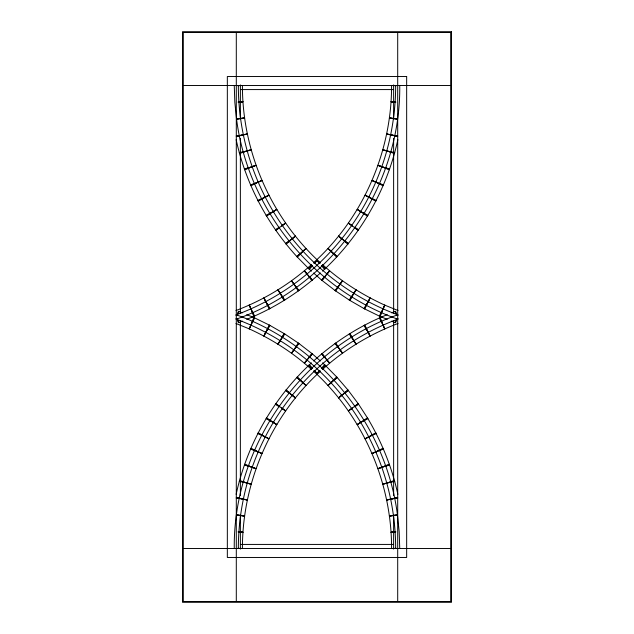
<?xml version="1.0" encoding="UTF-8"?>
<svg xmlns="http://www.w3.org/2000/svg" width="634" height="634" viewBox="0 0 634 634"><rect width="100%" height="100%" fill="white"/><g stroke="black" fill="none" stroke-linecap="round" stroke-linejoin="round"><path stroke-width="0.95" d="M234.263 548.497C233.027 446.732 301.079 349.12 396.995 315.09M320.297 371.397C271.043 416.086 242.275 482.038 242.418 548.497L237.718 548.339M313.703 262.603C362.957 217.914 391.725 151.962 391.582 85.503L396.282 85.661M399.737 85.503C400.973 187.268 332.921 284.88 237.005 318.91M236.149 494.346C247.022 444.196 273.706 397.613 311.476 362.886M322.524 271.114C360.294 236.387 386.978 189.804 397.851 139.654M237.116 314.797L238.416 311.262L242.346 312.863M396.884 319.203L395.584 322.738L391.654 321.137M237.378 314.9L238.796 311.421M311.548 369.487C293.154 352.702 271.875 339.23 249.257 328.88L251.032 324.529M252.094 321.913L253.869 317.563M252.459 321.383L250.921 325.155L252.712 321.501M381.541 312.617L383.079 308.845L381.288 312.499M380.131 316.437L381.906 312.087M382.968 309.471L384.743 305.12C362.125 294.77 340.846 281.298 322.452 264.513M395.204 322.579L396.622 319.1M235.959 323.459L249.257 328.88L254.25 317.713L246.777 314.67M387.223 319.33L379.75 316.287L384.743 305.12L398.041 310.541M249.257 328.88L251.318 324.656M252.562 322.12L254.622 317.896M266.225 331.947L263.879 336.02L265.939 331.804M267.183 329.268L269.244 325.044M267.58 328.761L265.789 332.422L267.825 328.895M366.42 305.239L368.211 301.578L366.175 305.105M364.756 308.956L366.817 304.732M368.061 302.196L370.121 297.98L367.775 302.053M379.378 316.104L381.438 311.88M382.682 309.344L384.743 305.12M263.879 336.02L269.616 325.226L254.25 317.713M379.75 316.287L364.384 308.774L370.121 297.98M267.627 329.506L269.973 325.432M280.6 340.236L277.985 344.143L280.323 340.07M281.734 337.621L284.08 333.547M282.17 337.153L280.133 340.68L282.399 337.296M351.83 296.847L353.867 293.32L351.601 296.704M349.92 300.453L352.266 296.379M353.677 293.93L356.015 289.857L353.4 293.764M364.027 308.568L366.373 304.494M277.985 344.143L284.436 333.753L269.616 325.226M364.384 308.774L349.564 300.247L356.015 289.857M282.17 337.89L284.777 333.983M294.382 349.477L291.505 353.193L294.121 349.286M295.69 346.949L298.305 343.042M296.149 346.505L293.883 349.889L296.379 346.663M337.851 287.495L340.117 284.111L337.621 287.337M335.695 290.958L338.31 287.051M339.879 284.714L342.495 280.807L339.618 284.523M349.223 300.017L351.83 296.11M313.624 273.024L321.818 280.276L335.354 290.729L342.495 280.807M291.505 353.193L298.646 343.271L284.436 333.753M322.143 280.529L325.02 276.812M326.74 274.577L329.617 270.861L326.494 274.379M335.021 290.475L337.898 286.758M296.102 347.242L298.979 343.525M307.506 359.621L304.383 363.139L307.26 359.423M308.98 357.188L311.857 353.471M321.818 280.276L329.617 270.861M304.383 363.139L312.182 353.724L320.376 360.976M309.329 269.212L312.443 265.694M314.313 263.586L317.436 260.067C270.005 215.291 242.251 150.726 242.418 85.503L237.718 85.661M321.509 280.006L324.624 276.487M324.315 277.05L327.017 273.999M306.983 360.001L309.685 356.95M309.376 357.513L312.491 353.994M396.282 548.339L391.582 548.497C391.749 483.274 363.995 418.709 316.564 373.933L319.687 370.414M321.557 368.306L324.671 364.788M311.476 271.114L309.02 268.935L312.253 265.527M314.195 263.475L317.436 260.067L320.297 262.603M313.703 371.397L316.564 373.933L319.805 370.525M321.747 368.473L324.98 365.065L322.524 362.886M300.112 254.091L303.012 251.23L299.93 253.893M297.306 257.047L300.659 253.751M302.664 251.769L306.016 248.473L302.45 251.539M308.726 268.642L312.079 265.345M314.084 263.364L317.436 260.067M316.564 373.933L319.916 370.636M321.921 368.655L325.274 365.358M331.55 382.461L327.984 385.527L331.336 382.231M333.341 380.249L336.694 376.953M333.888 379.909L330.988 382.77L334.07 380.107M236.149 139.654C245.556 183.194 266.962 223.929 297.021 256.754L306.016 248.473M327.984 385.527L336.979 377.246L324.98 365.065M235.959 310.541C263.681 300.001 289.579 284.468 311.548 264.513M246.777 319.33C273.785 308.425 298.828 292.615 320.376 273.024M313.624 360.976C335.172 341.385 360.215 325.575 387.223 314.67M322.452 369.487C344.421 349.532 370.319 333.999 398.041 323.459M289.136 241.34L292.226 238.685L288.961 241.126M286.14 244.106L289.698 241.039M291.838 239.2L295.404 236.133L291.64 238.955M296.752 256.445L300.31 253.378M333.69 380.622L337.248 377.555M342.36 395.045L338.596 397.867L342.162 394.8M344.302 392.961L347.86 389.894M344.864 392.66L341.774 395.315L345.039 392.874M285.871 243.789L295.404 236.133M338.596 397.867L348.129 390.211L336.979 377.246M279.047 227.883L282.304 225.435M275.869 230.435L279.626 227.614M281.884 225.926L285.649 223.105L281.702 225.664M285.617 243.456L289.381 240.643M344.619 393.357L348.383 390.544M352.298 408.336L348.351 410.895L352.116 408.074M354.374 406.386L358.131 403.565M351.696 408.565L354.953 406.117M275.616 230.102L279.475 227.408M281.789 225.799L285.649 223.105M348.351 410.895L352.211 408.201M354.525 406.592L358.384 403.898L348.129 390.211M269.886 213.769L273.302 211.55L269.743 213.531M266.542 216.099L270.488 213.539M272.858 212.01L276.796 209.45L272.691 211.732M275.394 229.754L279.34 227.194M354.66 406.806L358.606 404.246M361.309 422.268L357.204 424.55L361.142 421.99M363.512 420.461L367.458 417.901M364.114 420.231L360.698 422.45L364.257 420.469M266.32 215.75L276.796 209.45M357.204 424.55L367.68 418.25C381.652 441.827 392.066 467.535 397.851 494.346M261.707 199.068L265.266 197.087L261.58 198.822M258.212 201.168L262.317 198.878M264.782 197.507L268.887 195.224L264.64 197.229M266.114 215.386L269.402 213.563M364.598 420.437L367.886 418.614M369.36 436.771L365.113 438.776L369.218 436.493M371.683 435.122L375.788 432.832M372.293 434.932L368.734 436.913L372.42 435.178M258.006 200.804L268.887 195.224M365.113 438.776L375.994 433.196M254.535 183.844L258.22 182.109L254.424 183.591M250.906 185.707L255.161 183.702M257.713 182.505L261.961 180.5L257.586 182.212M257.832 200.431L262.088 198.426M371.912 435.574L376.168 433.569M376.414 451.788L372.039 453.5L376.287 451.495M378.839 450.299L383.094 448.293M379.465 450.156L375.78 451.891L379.576 450.409M250.731 185.326L261.961 180.5M372.039 453.5L383.269 448.674M242.346 321.137L238.416 322.738L237.116 319.203M391.654 312.863L395.584 311.262L396.884 314.797M248.409 168.176L252.205 166.694L248.314 167.915M244.661 169.785L249.043 168.073M251.666 167.051L256.049 165.339L252.459 166.465M250.581 184.946L254.955 183.234M379.045 450.766L383.419 449.054M381.541 467.535L377.951 468.661L382.334 466.949M384.957 465.927L389.339 464.215M385.591 465.824L381.795 467.306L385.686 466.085M244.51 169.397L256.049 165.339M377.951 468.661L389.49 464.603M243.353 152.128L247.244 150.908L243.282 151.859M239.509 153.476L243.995 152.073M246.689 151.225L251.167 149.814L246.602 150.916M244.391 169.001L248.877 167.598M385.123 466.402L389.609 464.999M387.398 483.084L382.833 484.186L387.311 482.775M390.005 481.927L394.491 480.524M390.647 481.872L386.756 483.092L390.718 482.141M239.39 153.087L251.167 149.814M382.833 484.186L394.61 480.913M239.398 135.771L243.361 134.82L239.343 135.502M236.387 136.643L240.04 135.763M242.782 135.097L247.355 133.996L242.719 134.788M239.287 152.683L243.86 151.581M390.14 482.419L394.713 481.317M391.281 499.212L386.645 500.004L391.218 498.903M393.96 498.237L397.613 497.357M394.602 498.229L390.639 499.18L394.657 498.498M236.3 136.27L247.355 133.996M386.645 500.004L397.7 497.73M236.561 119.192L240.571 118.503L236.522 118.915M239.977 118.748L244.613 117.956L239.937 118.431M236.236 135.898L239.01 135.422M394.99 498.578L397.764 498.102M394.063 515.569L389.387 516.044L394.023 515.252M397.439 514.808L393.429 515.497L397.478 515.085M396.995 318.91C312.094 288.422 247.957 208.538 236.537 119.057L244.613 117.956M389.387 516.044L397.463 514.943C386.043 425.462 321.906 345.578 237.005 315.09M238.289 102.24L242.965 101.765L238.265 101.923M395.735 532.077L391.035 532.235L395.711 531.76M238.273 102.082L242.965 101.765M391.035 532.235L395.727 531.918M183.313 85.503L450.687 85.503M240.373 89.576L393.627 89.576M240.373 544.424L393.627 544.424M183.313 548.497L450.687 548.497M395.711 102.24L391.035 101.765L395.735 101.923M238.265 532.077L242.965 532.235L238.289 531.76M391.035 101.765L395.727 102.082M238.273 531.918L242.965 532.235M394.023 118.748L389.387 117.956L394.063 118.431M397.478 118.915L393.429 118.503L397.439 119.192M236.522 515.085L240.571 515.497L236.561 514.808M239.937 515.569L244.613 516.044L239.977 515.252M389.387 117.956L397.463 119.057M236.537 514.943L244.613 516.044M391.218 135.097L386.645 133.996L391.281 134.788M394.99 135.422L397.764 135.898M394.657 135.502L390.639 134.82L394.602 135.771M239.343 498.498L243.361 499.18L239.398 498.229M236.236 498.102L239.01 498.578M242.719 499.212L247.355 500.004L242.782 498.903M386.645 133.996L397.7 136.27M236.3 497.73L247.355 500.004M393.96 135.763L397.613 136.643M387.311 151.225L382.833 149.814L387.398 150.916M390.14 151.581L394.713 152.683M390.718 151.859L386.756 150.908L390.647 152.128M243.282 482.141L247.244 483.092L243.353 481.872M239.287 481.317L243.86 482.419M246.602 483.084L251.167 484.186L246.689 482.775M236.387 497.357L240.04 498.237M382.833 149.814L394.61 153.087M239.39 480.913L251.167 484.186M390.005 152.073L394.491 153.476M382.334 167.051L377.951 165.339L381.541 166.465M385.123 167.598L389.609 169.001M385.686 167.915L381.795 166.694L385.591 168.176M248.314 466.085L252.205 467.306L248.409 465.824M244.391 464.999L248.877 466.402M252.459 467.535L256.049 468.661L251.666 466.949M239.509 480.524L243.995 481.927M377.951 165.339L389.49 169.397M244.51 464.603L256.049 468.661M384.957 168.073L389.339 169.785M376.287 182.505L372.039 180.5L376.414 182.212M379.045 183.234L383.419 184.946M379.576 183.591L375.78 182.109L379.465 183.844M254.424 450.409L258.22 451.891L254.535 450.156M250.581 449.054L254.955 450.766M257.586 451.788L261.961 453.5L257.713 451.495M244.661 464.215L249.043 465.927M372.039 180.5L383.269 185.326M250.731 448.674L261.961 453.5M378.839 183.702L383.094 185.707M369.218 197.507L365.113 195.224L369.36 197.229M371.912 198.426L376.168 200.431M372.42 198.822L368.734 197.087L372.293 199.068M261.58 435.178L265.266 436.913L261.707 434.932M257.832 433.569L262.088 435.574M264.64 436.771L268.887 438.776L264.782 436.493M250.906 448.293L255.161 450.299M365.113 195.224L375.994 200.804M258.006 433.196L268.887 438.776M371.683 198.878L375.788 201.168M361.142 212.01L357.204 209.45L361.309 211.732M364.598 213.563L367.886 215.386M364.257 213.531L360.698 211.55L364.114 213.769M269.743 420.469L273.302 422.45L269.886 420.231M266.114 418.614L269.402 420.437M272.691 422.268L276.796 424.55L272.858 421.99M258.212 432.832L262.317 435.122M357.204 209.45L367.68 215.75M266.32 418.25L276.796 424.55M363.512 213.539L367.458 216.099M352.116 225.926L348.351 223.105L352.298 225.664M354.66 227.194L358.606 229.754M275.394 404.246L279.34 406.806M281.702 408.336L285.649 410.895L281.884 408.074M266.542 417.901L270.488 420.461M335.354 290.729L349.564 300.247M348.351 223.105L352.211 225.799M354.525 227.408L358.384 230.102M275.616 403.898L279.475 406.592M281.789 408.201L285.649 410.895M351.696 225.435L354.953 227.883M354.374 227.614L358.131 230.435M342.162 239.2L338.596 236.133L342.36 238.955M344.619 240.643L348.383 243.456M345.039 241.126L341.774 238.685L344.864 241.34M288.961 392.874L292.226 395.315L289.136 392.66M285.617 390.544L289.381 393.357M291.64 395.045L295.404 397.867L291.838 394.8M275.869 403.565L279.626 406.386M279.047 406.117L282.304 408.565M298.646 343.271L312.182 353.724M338.596 236.133L348.129 243.789M285.871 390.211L295.404 397.867M344.302 241.039L347.86 244.106M331.336 251.769L327.984 248.473L331.55 251.539M333.69 253.378L337.248 256.445M334.07 253.893L330.988 251.23L333.888 254.091M299.93 380.107L303.012 382.77L300.112 379.909M296.752 377.555L300.31 380.622M302.45 382.461L306.016 385.527L302.664 382.231M286.14 389.894L289.698 392.961M327.984 248.473L336.979 256.754M297.021 377.246L306.016 385.527M333.341 253.751L336.694 257.047M319.687 263.586L316.564 260.067L319.916 263.364M321.921 265.345L325.274 268.642M308.726 365.358L312.079 368.655M314.084 370.636L317.436 373.933L314.313 370.414M297.306 376.953L300.659 380.249M297.021 256.754L309.02 268.935M316.564 260.067L319.805 263.475M321.747 265.527L324.98 268.935M309.02 365.065L312.253 368.473M314.195 370.525L317.436 373.933M321.557 265.694L324.671 269.212M307.26 274.577L304.383 270.861L307.506 274.379M309.376 276.487L312.491 280.006M306.983 273.999L309.685 277.05M324.315 356.95L327.017 360.001M321.509 353.994L324.624 357.513M326.494 359.621L329.617 363.139L326.74 359.423M309.329 364.788L312.443 368.306M304.383 270.861L312.182 280.276M321.818 353.724L329.617 363.139M308.98 276.812L311.857 280.529M294.121 284.714L291.505 280.807L294.382 284.523M296.102 286.758L298.979 290.475M296.379 287.337L293.883 284.111L296.149 287.495M337.621 346.663L340.117 349.889L337.851 346.505M335.021 343.525L337.898 347.242M339.618 349.477L342.495 353.193L339.879 349.286M322.143 353.471L325.02 357.188M291.505 280.807L298.646 290.729M335.354 343.271L342.495 353.193M351.601 337.296L353.867 340.68L351.83 337.153M349.223 333.983L351.83 337.89M353.4 340.236L356.015 344.143L353.677 340.07M335.695 343.042L338.31 346.949M295.69 287.051L298.305 290.958M280.323 293.93L277.985 289.857L280.6 293.764M282.17 296.11L284.777 300.017M282.399 296.704L280.133 293.32L282.17 296.847M358.384 403.898L367.68 418.25M349.564 333.753L356.015 344.143M277.985 289.857L284.436 300.247M366.175 328.895L368.211 332.422L366.42 328.761M364.027 325.432L366.373 329.506M367.775 331.947L370.121 336.02L368.061 331.804M349.92 333.547L352.266 337.621M281.734 296.379L284.08 300.453M265.939 302.196L263.879 297.98L266.225 302.053M267.627 304.494L269.973 308.568M267.825 305.105L265.789 301.578L267.58 305.239M364.384 325.226L370.121 336.02M263.879 297.98L269.616 308.774M381.288 321.501L383.079 325.155L381.541 321.383M379.378 317.896L381.438 322.12M382.682 324.656L384.743 328.88L382.968 324.529M364.756 325.044L366.817 329.268M267.183 304.732L269.244 308.956M251.032 309.471L249.257 305.12L251.318 309.344M252.562 311.88L254.622 316.104M252.712 312.499L250.921 308.845L252.459 312.617M379.75 317.713L384.743 328.88M249.257 305.12L254.25 316.287M395.204 311.421L396.622 314.9M380.131 317.563L381.906 321.913M252.094 312.087L253.869 316.437M237.378 319.1L238.796 322.579M397.463 514.943L399.166 531.688L399.737 548.497M236.537 119.057L234.834 102.312L234.263 85.503M397.7 32.516L397.7 601.484M393.627 84.916L393.627 118.566M393.627 138.363L393.627 313.537M393.627 320.463L393.627 495.637M393.627 515.434L393.627 549.084M240.373 84.916L240.373 118.566M240.373 138.363L240.373 313.537M240.373 320.463L240.373 495.637M240.373 515.434L240.373 549.084M236.3 32.516L236.3 601.484M395.664 85.503A244.684 244.684 0 0 1 235.594 315.09M235.594 318.91A244.684 244.684 0 0 1 395.664 548.497M238.336 548.497A244.684 244.684 0 0 1 398.406 318.91M398.406 315.09A244.684 244.684 0 0 1 238.336 85.503M451.495 31.7L182.505 31.7L182.505 602.3L451.495 602.3L451.495 31.7M450.687 32.516L183.313 32.516L183.313 601.484L450.687 601.484L450.687 32.516M406.663 76.532L227.337 76.532L227.337 557.468L406.663 557.468L406.663 76.532"/></g></svg>
